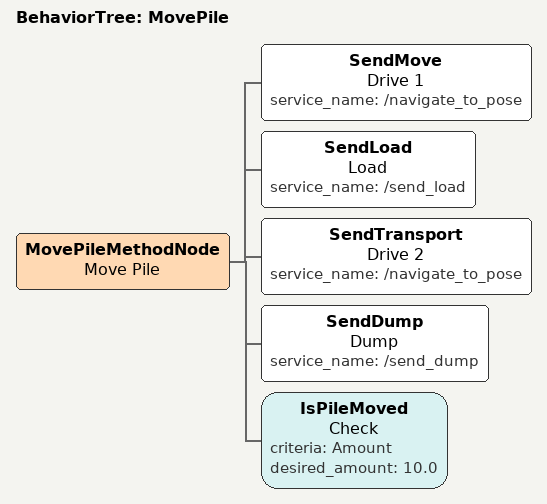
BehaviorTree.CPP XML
<root BTCPP_format="4" main_tree_to_execute="MovePile">

<BehaviorTree ID="MovePile">
        <MovePileMethodNode name= "Move Pile">
         <SendMove name="Drive 1" service_name="/navigate_to_pose" />
         <SendLoad name="Load" service_name="/send_load"/>
         <SendTransport name="Drive 2" service_name="/navigate_to_pose" />
         <SendDump name="Dump" service_name="/send_dump"/>
         <IsPileMoved name="Check" criteria="Amount" desired_amount="10.0" />
        </MovePileMethodNode>
</BehaviorTree>

</root>
